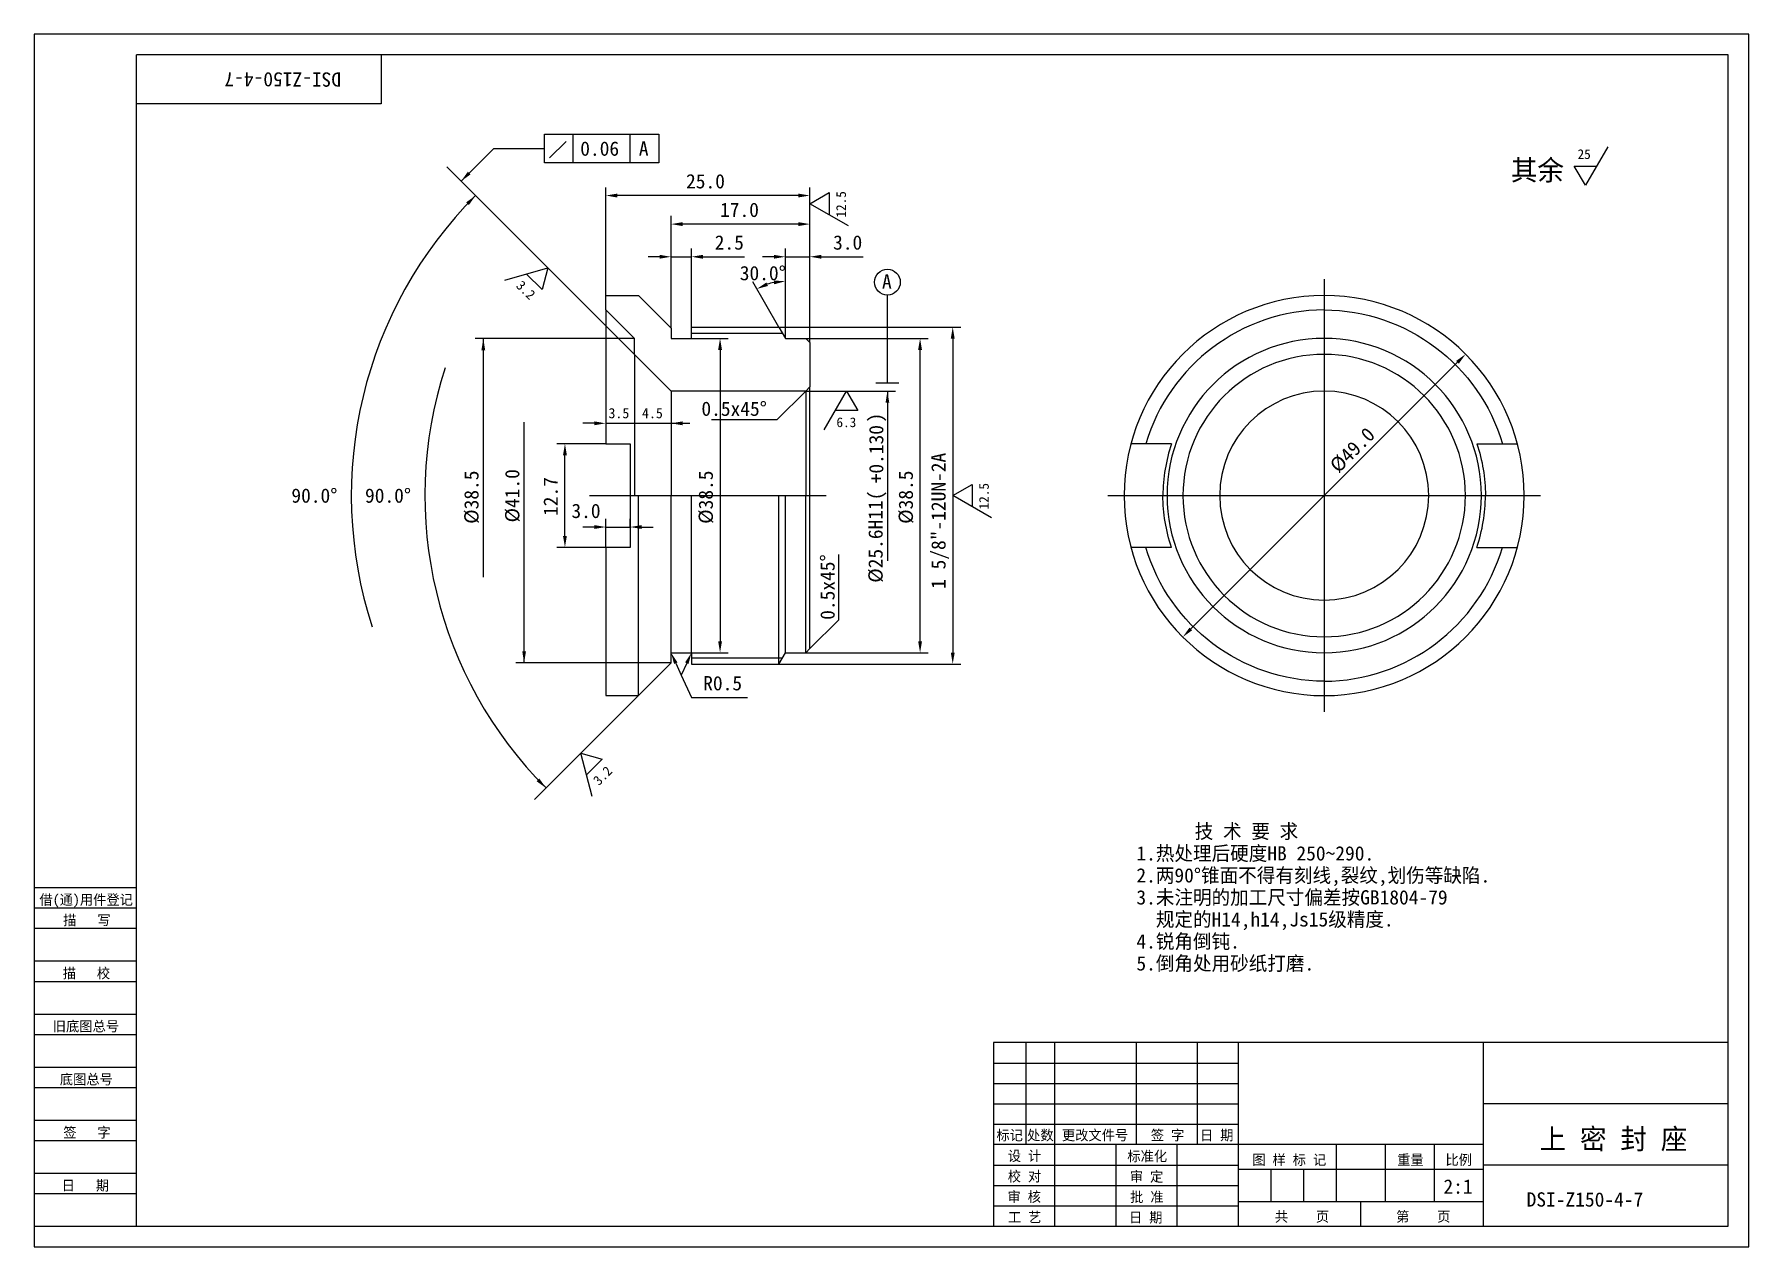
# Model space of a CAD drawing. Header units: metres. Extents: x 0 to 420, y 0 to 297.
import ezdxf

# ---------------------------------------------------------------- set-up
doc = ezdxf.new("R2010")
doc.units = ezdxf.units.M
for name, color, linetype in [('C', 6, 'Continuous'), ('D', 1, 'Continuous'), ('FL', 5, 'Continuous'), ('T', 7, 'Continuous'), ('TL', 4, 'Continuous')]:
    doc.layers.add(name, color=color, linetype=linetype)

# ---------------------------------------------------------------- blocks, each defined once
blk = doc.blocks.new('PIC7')
blk.add_lwpolyline([(3.68, 3.61), (-4.74, -4.69)])
blk = doc.blocks.new('TUKUN3')
at = {"layer": 'FL'}
for p, q in [((420, 297), (0, 297)), ((0, 297), (0, 0)), ((420, 0), (420, 297)), ((0, 78), (25, 78)), ((0, 70), (25, 70)), ((0, 65), (25, 65)), ((0, 57), (25, 57)), ((0, 52), (25, 52)), ((243, 25), (243, 50)), ((250, 5), (250, 50)), ((270, 25), (270, 50)), ((285, 25), (285, 50)), ((0, 44), (25, 44)), ((235, 45), (295, 45)), ((0, 39), (25, 39)), ((235, 40), (295, 40)), ((235, 35), (295, 35)), ((0, 31), (25, 31)), ((235, 30), (295, 30)), ((0, 26), (25, 26)), ((280, 5), (280, 25)), ((0, 18), (25, 18)), ((235, 20), (295, 20)), ((0, 13), (25, 13)), ((235, 15), (295, 15)), ((235, 10), (295, 10)), ((0, 0), (420, 0))]:
    blk.add_line(p, q, dxfattribs=at)
at = {"layer": 'TL'}
for p, q in [((415, 292), (25, 292)), ((25, 5), (25, 292)), ((85, 292), (85, 280)), ((415, 5), (415, 292)), ((85, 280), (25, 280)), ((0, 88), (25, 88)), ((0, 83), (25, 83)), ((415, 50), (235, 50)), ((235, 50), (235, 5)), ((295, 5), (295, 50)), ((355, 5), (355, 50)), ((415, 35), (355, 35)), ((355, 25), (235, 25)), ((265, 5), (265, 25)), ((319, 11), (319, 25)), ((331, 11), (331, 25)), ((343, 11), (343, 25)), ((295, 19), (355, 19)), ((303, 11), (303, 19)), ((311, 11), (311, 19)), ((415, 20), (355, 20)), ((355, 11), (295, 11)), ((325, 5), (325, 11)), ((0, 5), (415, 5))]:
    blk.add_line(p, q, dxfattribs=at)
at = {"layer": 'T'}
for s, p in [('借(通)用件登记', (1.26, 83.76)), ('描   写', (7.09, 78.76)), ('描   校', (6.98, 65.76)), ('旧底图总号', (4.52, 52.76)), ('底图总号', (6.25, 39.76)), ('签   字', (7.1, 26.76)), ('标记', (235.71, 26.07)), ('处数', (243.22, 26.07)), ('更改文件号', (251.75, 26.07)), ('签 字', (273.53, 26.07)), ('日 期', (285.57, 26.07)), ('设 计', (238.5, 20.99)), ('标准化', (267.77, 20.93)), ('图 样 标 记', (298.4, 20.04)), ('重量', (333.88, 20.04)), ('比例', (345.7, 20.04)), ('校 对', (238.48, 15.99)), ('审 定', (268.39, 15.93)), ('日   期', (6.72, 13.76)), ('审 核', (238.41, 10.99)), ('批 准', (268.46, 10.93)), ('工 艺', (238.52, 5.99)), ('日 期', (268.18, 5.93)), ('共    页', (303.91, 6.13)), ('第    页', (333.62, 6.13))]:
    blk.add_text(s, height=2.5, dxfattribs=at).set_placement(p)

msp = doc.modelspace()

# ---------------------------------------------------------------- linework, layer by layer
at = {"layer": 'C'}
for p, q in [((316, 237), (316, 131)), ((136, 184), (194, 184)), ((263, 184), (369, 184))]:
    msp.add_line(p, q, dxfattribs=at)
at = {"layer": 'D'}
for p, q in [((104.57, 261.03), (112.55, 269)), ((112.55, 269), (125, 269)), ((125, 265.5), (125, 272.5)), ((125, 272.5), (153, 272.5)), ((132, 265.5), (132, 272.5)), ((146, 265.5), (146, 272.5)), ((153, 272.5), (153, 265.5)), ((385.46, 269.46), (380, 260)), ((153, 265.5), (125, 265.5)), ((380, 260), (377.27, 264.73)), ((377.27, 264.73), (382.73, 264.73)), ((147, 218.6), (101.04, 264.56)), ((140, 233), (140, 259.5)), ((187.2, 257.5), (142.8, 257.5)), ((190, 221.5), (190, 259.5)), ((190, 255.5), (194.73, 258.23)), ((194.73, 258.23), (194.73, 252.77)), ((156, 225), (156, 252.5)), ((199.46, 250.04), (190, 255.5)), ((190, 221.5), (190, 252.5)), ((187.2, 250.5), (158.8, 250.5)), ((156, 225), (156, 244.5)), ((161, 225.28), (161, 244.5)), ((184, 222.5), (184, 244.5)), ((190, 221.5), (190, 244.5)), ((115.28, 236.8), (125.79, 239.81)), ((125.79, 239.81), (124.46, 234.51)), ((153.2, 242.5), (150.4, 242.5)), ((156, 242.5), (161, 242.5)), ((163.8, 242.5), (166.6, 242.5)), ((166.6, 242.5), (174.02, 242.5)), ((181.2, 242.5), (178.4, 242.5)), ((184, 222.5), (184, 242.5)), ((184, 242.5), (190, 242.5)), ((192.8, 242.5), (195.6, 242.5)), ((195.6, 242.5), (203.02, 242.5)), ((124.46, 234.51), (120.53, 238.31)), ((182.4, 225.28), (176, 236.36)), ((182.4, 225.28), (227, 225.28)), ((147, 222.5), (108, 222.5)), ((110, 222.5), (110, 164)), ((161, 222.5), (170, 222.5)), ((168, 219.7), (168, 148.3)), ((189, 222.5), (219, 222.5)), ((217, 148.3), (217, 219.7)), ((225, 222.47), (225, 145.53)), ((348.67, 216.67), (283.33, 151.33)), ((189, 209.6), (181.93, 202.53)), ((189, 209.6), (211, 209.6)), ((193.54, 200.14), (199, 209.6)), ((199, 209.6), (201.73, 204.87)), ((209, 209.6), (209, 168)), ((120, 143), (120, 202)), ((137.2, 201.7), (134.4, 201.7)), ((140, 201.7), (160.57, 201.7)), ((156, 201.7), (156.09, 201.7)), ((181.93, 202.53), (165.93, 202.53)), ((201.73, 204.87), (196.27, 204.87)), ((140, 196.7), (128, 196.7)), ((130, 174.1), (130, 193.9)), ((225, 184), (229.73, 186.73)), ((229.73, 186.73), (229.73, 181.27)), ((234.46, 178.54), (225, 184)), ((140, 171.3), (140, 178.3)), ((146, 176.3), (146, 178.3)), ((137.2, 176.3), (134.4, 176.3)), ((140, 176.3), (146, 176.3)), ((148.8, 176.3), (151.6, 176.3)), ((140, 171.3), (128, 171.3)), ((197.07, 153.57), (197.07, 169.57)), ((190, 146.5), (197.07, 153.57)), ((156, 143), (118, 143)), ((157.16, 142.95), (158.5, 140)), ((159.84, 142.95), (158.5, 140)), ((161, 145.5), (170, 145.5)), ((189, 145.5), (219, 145.5)), ((158.5, 140), (160.98, 134.54)), ((158.5, 140), (160.98, 134.54)), ((182.4, 142.72), (227, 142.72)), ((148, 135), (122.54, 109.54)), ((160.98, 134.54), (163.78, 134.54)), ((160.98, 134.54), (161.98, 134.54)), ((161.98, 134.54), (162.07, 134.54)), ((163.78, 134.54), (174.71, 134.54)), ((136.69, 110.3), (133.86, 120.86)), ((133.86, 120.86), (139.14, 119.44)), ((139.14, 119.44), (135.27, 115.58))]:
    msp.add_line(p, q, dxfattribs=at)
for points in [[(209, 211.6), (209, 233.12)], [(206.2, 211.6), (211.8, 211.6)]]:
    msp.add_lwpolyline(points, dxfattribs=at)
msp.add_circle((209, 236.28), 3.15, dxfattribs=at)
for centre, radius, start, end in [((181.6, 184), 103.93, 135, 198), ((184, 222.5), 14, 101.48, 108.52), ((197, 184), 101.3, 162, 225)]:
    msp.add_arc(centre, radius, start, end, dxfattribs=at)
for points in [[(106.22, 263.34), (106.88, 262.68), (104.57, 261.03)], [(106.46, 255.18), (105.8, 255.84), (108.11, 257.49)], [(142.8, 257.97), (142.8, 257.03), (140, 257.5)], [(187.2, 257.97), (187.2, 257.03), (190, 257.5)], [(158.8, 250.97), (158.8, 250.03), (156, 250.5)], [(187.2, 250.97), (187.2, 250.03), (190, 250.5)], [(153.2, 242.97), (153.2, 242.03), (156, 242.5)], [(163.8, 242.97), (163.8, 242.03), (161, 242.5)], [(181.2, 242.97), (181.2, 242.03), (184, 242.5)], [(192.8, 242.97), (192.8, 242.03), (190, 242.5)], [(179.74, 235.35), (179.36, 236.2), (177, 234.62)], [(181.17, 236.68), (181.26, 235.76), (184, 236.5)], [(224.53, 222.47), (225.47, 222.47), (225, 225.28)], [(110.46, 219.62), (110, 222.5), (109.54, 219.62)], [(167.53, 219.7), (168.47, 219.7), (168, 222.5)], [(216.53, 219.7), (217.47, 219.7), (217, 222.5)], [(349, 216.34), (348.34, 217), (350.65, 218.65)], [(209.46, 206.72), (209, 209.6), (208.54, 206.72)], [(137.2, 202.17), (137.2, 201.23), (140, 201.7)], [(158.8, 202.17), (158.8, 201.23), (156, 201.7)], [(129.53, 193.9), (130.47, 193.9), (130, 196.7)], [(137.2, 176.77), (137.2, 175.83), (140, 176.3)], [(148.8, 176.77), (148.8, 175.83), (146, 176.3)], [(129.53, 174.1), (130.47, 174.1), (130, 171.3)], [(283.66, 151), (283, 151.66), (281.35, 149.35)], [(167.53, 148.3), (168.47, 148.3), (168, 145.5)], [(216.53, 148.3), (217.47, 148.3), (217, 145.5)], [(119.54, 145.88), (120, 143), (120.46, 145.88)], [(156.73, 142.76), (157.58, 143.14), (156, 145.5)], [(159.42, 143.14), (160.27, 142.76), (161, 145.5)], [(224.53, 145.53), (225.47, 145.53), (225, 142.72)], [(123.72, 114.68), (123.06, 114.02), (125.37, 112.37)]]:
    msp.add_solid(points, dxfattribs=at)
at = {"layer": 'FL'}
for points in [[(161, 223.78), (183.26, 223.78)], [(161, 144.22), (183.26, 144.22)]]:
    msp.add_lwpolyline(points, dxfattribs=at)
at = {"layer": 'TL'}
for points in [[(140, 229.5), (140, 233), (148, 233), (156, 225), (156, 222.5), (161, 222.5), (161, 225.28), (182.4, 225.28), (184, 222.5), (189, 222.5), (190, 221.5), (190, 210.6), (189, 209.6), (156, 209.6), (147, 218.6), (147, 222.5), (140, 229.5)], [(140, 229.5), (140, 196.7), (146, 196.7), (146, 171.3), (140, 171.3), (140, 135), (148, 135), (156, 143), (156, 145.5), (161, 145.5), (161, 142.72), (182.4, 142.72), (184, 145.5), (189, 145.5), (190, 146.5), (190, 210.6)], [(147, 218.6), (147, 184)], [(156, 209.6), (156, 184)], [(189, 209.6), (189, 184)], [(278.6, 196.7), (268.67, 196.7)], [(353.4, 196.7), (363.33, 196.7)], [(148, 135), (148, 184)], [(156, 145.5), (156, 184)], [(161, 145.5), (161, 184)], [(182.4, 142.72), (182.4, 184)], [(184, 145.5), (184, 184)], [(189, 145.5), (189, 184)], [(278.6, 171.3), (268.67, 171.3)], [(353.4, 171.3), (363.33, 171.3)]]:
    msp.add_lwpolyline(points, dxfattribs=at)
for points in [[(267, 184, 1), (365, 184, 1)], [(277.5, 184, 1), (354.5, 184, 1)], [(281.4, 184, 1), (350.6, 184, 1)], [(290.4, 184, 1), (341.6, 184, 1)]]:
    msp.add_lwpolyline(points, format="xyb", close=True, dxfattribs=at)
for points in [[(316, 229.5, 0.33), (272.31, 196.7, 0.33)], [(316, 229.5, -0.33), (359.69, 196.7, -0.33)], [(278.6, 196.7, 0.08), (276.5, 184, 0.08)], [(353.4, 196.7, -0.08), (355.5, 184, -0.08)], [(278.6, 171.3, -0.08), (276.5, 184, -0.08)], [(353.4, 171.3, 0.08), (355.5, 184, 0.08)], [(316, 138.5, -0.33), (272.31, 171.3, -0.33)], [(316, 138.5, 0.33), (359.69, 171.3, 0.33)]]:
    msp.add_lwpolyline(points, format="xyb", dxfattribs=at)

# ---------------------------------------------------------------- block references
at = {"layer": 'D', "xscale": 0.49, "yscale": 0.49, "zscale": 0.49}
msp.add_blockref('PIC7', (128.5, 269), dxfattribs=at)
at = {"layer": 'T'}
msp.add_blockref('TUKUN3', (0, 0), dxfattribs=at)

# ---------------------------------------------------------------- texts
at = {"layer": 'D'}
for s, height, rotation, p in [('DSI-Z150-4-7', 3.5, 180, (75.16, 287.66)), ('12.5', 2.38, 90, (198.83, 252.1)), ('3.2', 2.38, 316, (117.86, 235.19)), ('%%c25.6H11(       )', 3.5, 90, (207.83, 162.65)), ('+0.130', 3.5, 90, (208, 187)), ('%%C49.0', 3.5, 45, (319.49, 189.34)), ('1 5/8%%034-12UN-2A', 3.5, 90, (223.25, 161.15)), ('%%C38.5', 3.5, 90, (108.83, 177.08)), ('%%C41.0', 3.5, 90, (118.83, 177.42)), ('%%C38.5', 3.5, 90, (166.25, 177.08)), ('%%C38.5', 3.5, 90, (215.25, 177.08)), ('12.7', 3.5, 90, (128.25, 179)), ('12.5', 2.38, 90, (233.83, 180.6)), ('0.5x45%%d', 3.5, 90, (196.07, 153.57)), ('3.2', 2.38, 45, (138.34, 112.85))]:
    msp.add_text(s, height=height, rotation=rotation, dxfattribs=at).set_placement(p)
for s, height, p in [('0.06', 3.5, (133.75, 267.25)), ('A', 3.5, (148.1, 267.25)), ('25', 2.38, (378.07, 266.45)), ('其余', 5, (361.74, 261.22)), ('25.0', 3.5, (159.67, 259.25)), ('17.0', 3.5, (168, 252.25)), ('2.5', 3.5, (166.69, 244.25)), ('3.0', 3.5, (195.69, 244.25)), ('30.0%%d', 3.5, (172.83, 236.75)), ('A', 3.5, (207.67, 234.68)), ('0.5x45%%d', 3.5, (163.43, 203.53)), ('3.5', 2.5, (140.67, 202.95)), ('4.5', 2.5, (148.88, 202.95)), ('6.3', 2.38, (196.51, 200.77)), ('90.0%%d', 3.5, (62.98, 182.25)), ('90.0%%d', 3.5, (81.02, 182.25)), ('3.0', 3.5, (131.59, 178.5)), ('R0.5', 3.5, (163.87, 136.29)), ('      技 术 要 求', 3.5, (270, 100)), ('1.热处理后硬度HB 250~290.', 3.5, (270, 94.61)), ('2.两90%%d锥面不得有刻线,裂纹,划伤等缺陷.', 3.5, (270, 89.22)), ('3.未注明的加工尺寸偏差按GB1804-79', 3.5, (270, 83.83)), ('  规定的H14,h14,Js15级精度.', 3.5, (270, 78.44)), ('4.锐角倒钝.', 3.5, (270, 73.05)), ('5.倒角处用砂纸打磨.', 3.5, (270, 67.66)), ('上 密 封 座', 5, (368.76, 23.89)), ('2:1', 3.5, (345.22, 12.99)), ('DSI-Z150-4-7', 3.5, (365.59, 9.82))]:
    msp.add_text(s, height=height, dxfattribs=at).set_placement(p)

doc.saveas('drawing.dxf')
